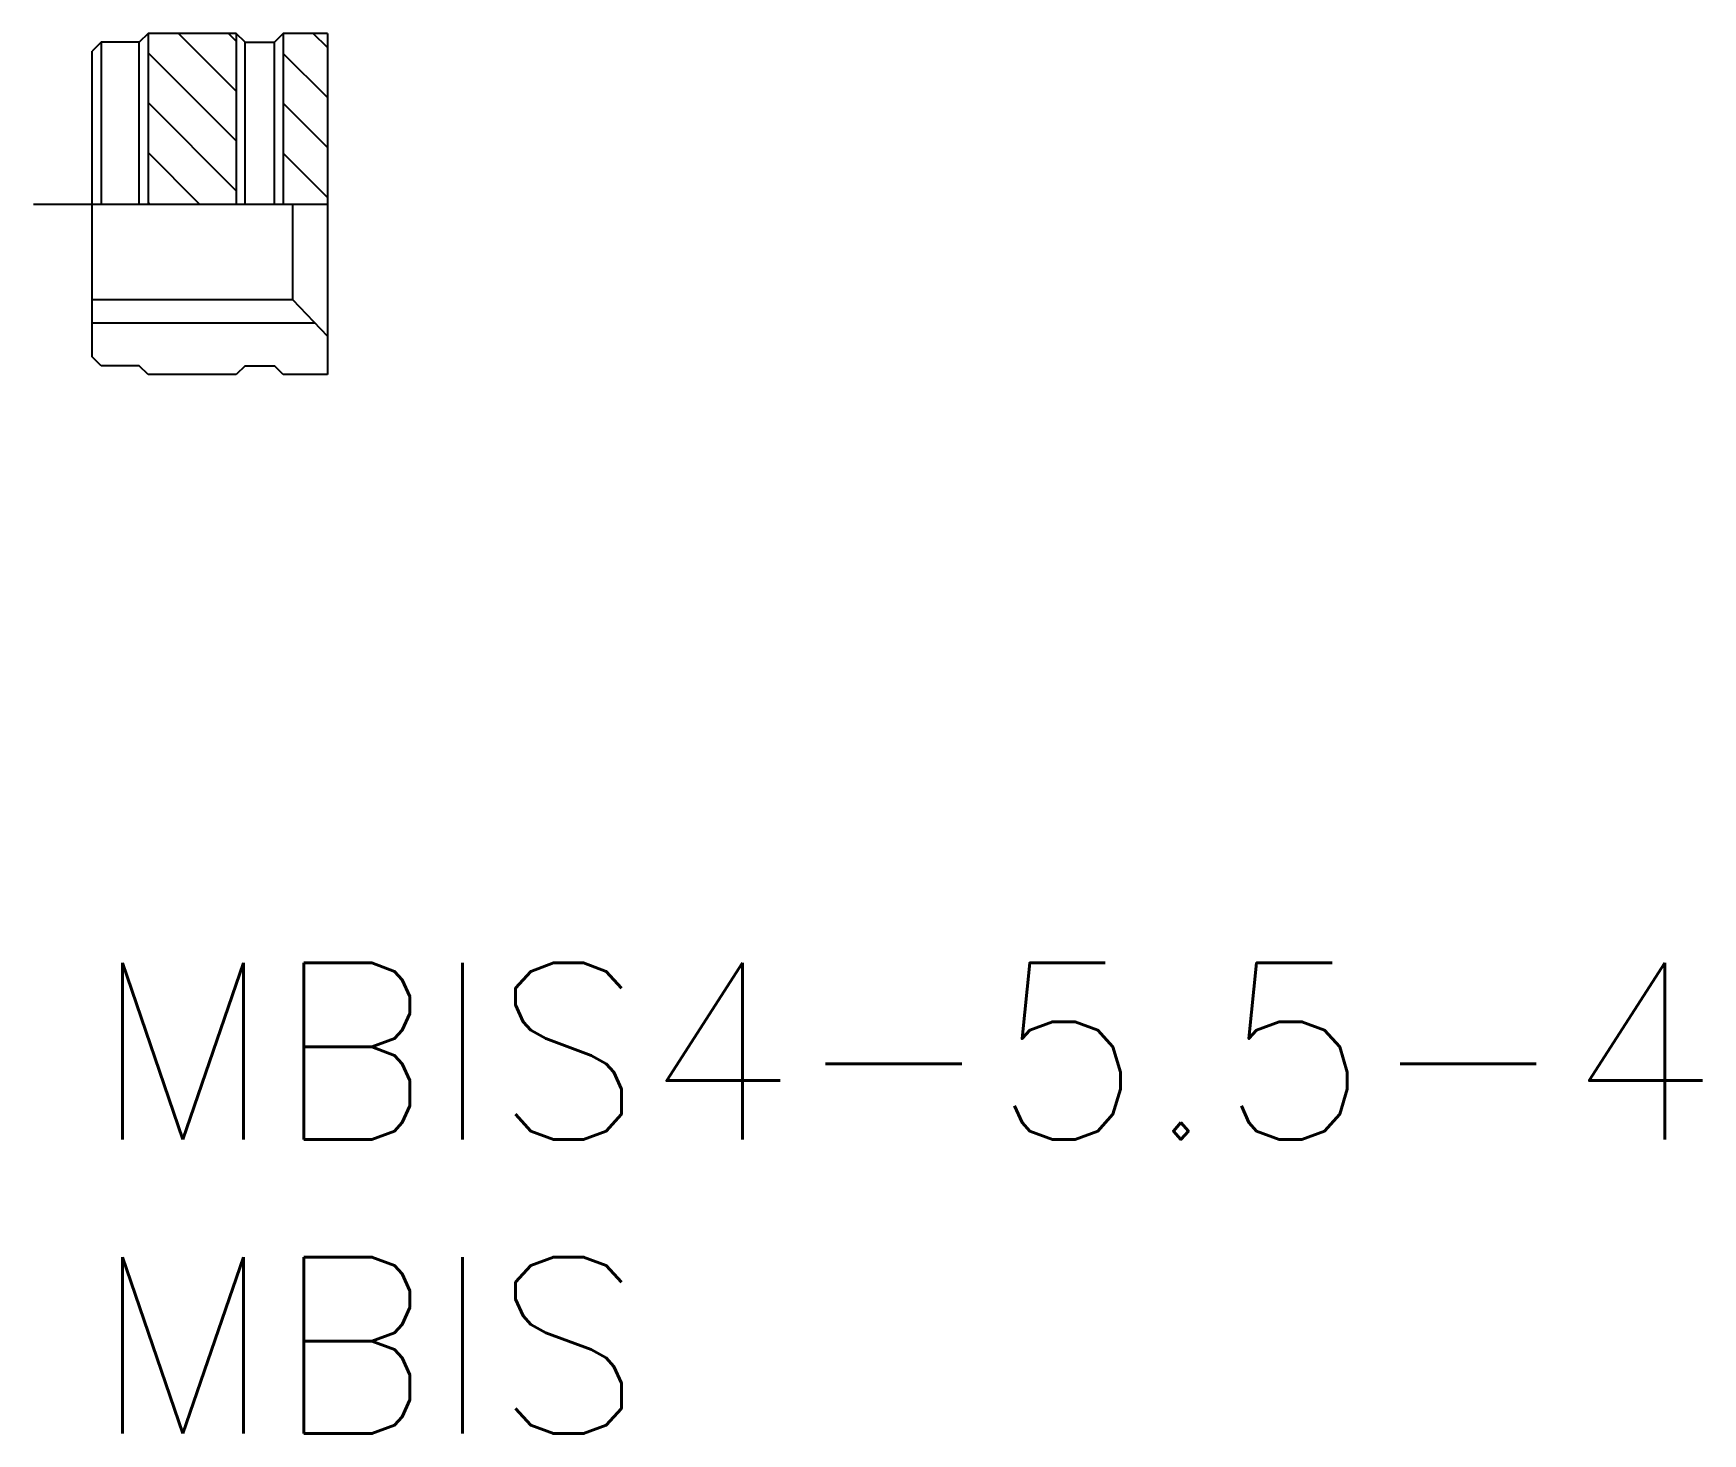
# Model space of a CAD drawing. Extents: x -1 to 27.4, y -8 to 15.8.
import ezdxf

# ---------------------------------------------------------------- set-up
doc = ezdxf.new("R2010")
doc.units = 0
doc.header["$LTSCALE"] = 0.5
doc.linetypes.add('CENTER', pattern=[50.8, 31.75, -6.35, 6.35, -6.35])
doc.linetypes.add('DASHDOT', pattern=[17, 10, -2, 3, -2])
for name, color, linetype in [('MSM_CENTER', 1, 'CENTER'), ('MSM_CONTINUOUS', 7, 'CONTINUOUS'), ('MSM_NARROW', 5, 'CONTINUOUS'), ('MSM_PART_NUMBER', 7, 'CONTINUOUS')]:
    doc.layers.add(name, color=color, linetype=linetype)
doc.styles.get("Standard").update_dxf_attribs({"font": 'txt.shx', "height": 3, "bigfont": 'bigfont.shx'})

msp = doc.modelspace()

# ---------------------------------------------------------------- linework, layer by layer
at = {"layer": 'MSM_CENTER', "linetype": 'DASHDOT'}
msp.add_line((-1, 12.9), (5, 12.9), dxfattribs=at)
at = {"layer": 'MSM_CONTINUOUS', "linetype": 'BYBLOCK'}
for p, q in [((0.15, 15.65), (0, 15.5)), ((0.8, 15.65), (0.15, 15.65)), ((0.15, 15.65), (0.15, 12.897)), ((0.95, 15.8), (0.8, 15.65)), ((0.8, 12.9), (0.8, 15.65)), ((2.45, 15.8), (0.95, 15.8)), ((0.95, 15.8), (0.95, 12.9)), ((2.45, 14.82), (1.47, 15.8)), ((2.45, 15.669), (2.319, 15.8)), ((2.6, 15.65), (2.45, 15.8)), ((2.45, 15.8), (2.45, 12.897)), ((2.6, 15.65), (3.1, 15.65)), ((2.6, 12.9), (2.6, 15.65)), ((3.25, 15.8), (3.1, 15.65)), ((3.1, 12.9), (3.1, 15.65)), ((4, 15.8), (3.25, 15.8)), ((3.25, 15.8), (3.25, 12.9)), ((4, 15.559), (3.759, 15.8)), ((4, 15.8), (4, 10)), ((0, 10.3), (0, 15.5)), ((2.45, 13.972), (0.95, 15.472)), ((4, 14.71), (3.25, 15.46)), ((2.45, 13.123), (0.95, 14.623)), ((4, 13.862), (3.25, 14.612)), ((1.825, 12.9), (0.95, 13.775)), ((4, 13.013), (3.25, 13.763)), ((0.976, 12.9), (0.95, 12.926)), ((3.264, 12.9), (3.25, 12.914)), ((3.409, 12.897), (3.409, 11.279)), ((0, 11.279), (3.409, 11.279)), ((3.409, 11.279), (4, 10.656)), ((0.15, 10.15), (0, 10.3)), ((0.8, 10.15), (0.15, 10.15)), ((0.95, 10), (0.8, 10.15)), ((2.45, 10), (0.95, 10)), ((2.6, 10.15), (2.45, 10)), ((2.6, 10.15), (3.1, 10.15)), ((3.25, 10), (3.1, 10.15)), ((4, 10), (3.25, 10))]:
    msp.add_line(p, q, dxfattribs=at)
at = {"layer": 'MSM_NARROW', "linetype": 'CONTINUOUS'}
msp.add_line((0, 10.881), (3.787, 10.881), dxfattribs=at)

# ---------------------------------------------------------------- texts
at = {"layer": 'MSM_PART_NUMBER'}
for s, p in [('MBIS4-5.5-4', (0, -3)), ('MBIS', (0, -8))]:
    msp.add_text(s, height=3, dxfattribs=at).set_placement(p)

doc.saveas('drawing.dxf')
